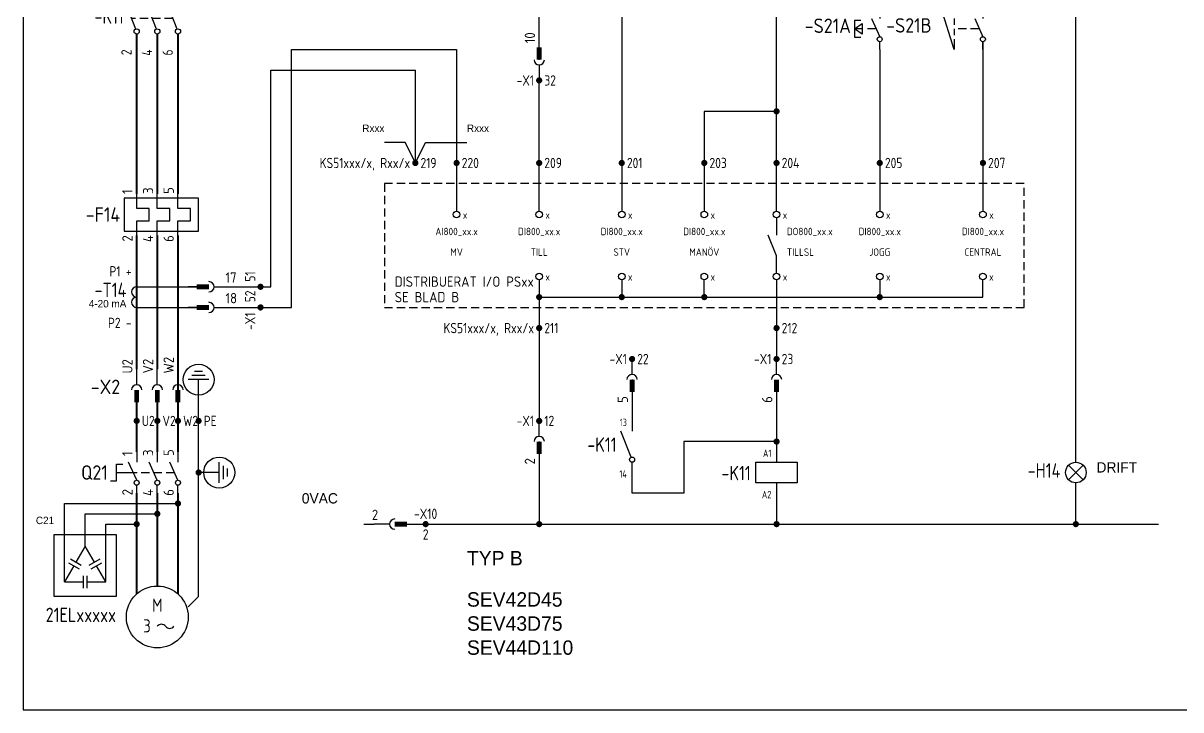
# Model space of a CAD drawing. Header units: millimetres. Extents: x -390 to 1784, y -178 to 288.
# Drawn here: x -390 to -109.6, y 0 to 166.4 of the extents above; entities that cross this region are included whole.
import ezdxf
from ezdxf.enums import TextEntityAlignment as Align

# ---------------------------------------------------------------- set-up
doc = ezdxf.new("R2010")
doc.units = ezdxf.units.MM
doc.linetypes.add('21', pattern=[3, 2, -1])
for name, color, linetype in [('20', 7, 'Continuous'), ('BL', 1, 'Continuous'), ('EL', 3, 'Continuous')]:
    doc.layers.add(name, color=color, linetype=linetype)
doc.styles.add('ISO', font='iso')

# ---------------------------------------------------------------- blocks, each defined once
blk = doc.blocks.new('RAM_A3')
at = {"layer": 'BL'}
for p, q in [((-390, 288), (-390, 0)), ((-390, 0), (0, 0))]:
    blk.add_line(p, q, dxfattribs=at)
blk = doc.blocks.new('ELI190V')
at = {"color": 0, "linetype": 'ByBlock'}
for p, q in [((-5.23, -2.54), (-7.7, 3.78)), ((-0.23, -2.54), (-2.7, 3.78)), ((4.77, -2.54), (2.3, 3.78))]:
    blk.add_line(p, q, dxfattribs=at)
at = {"color": 0, "linetype": '21'}
blk.add_line((3.75, 0), (-6.22, 0), dxfattribs=at)
at = {"color": 0, "linetype": 'ByBlock'}
for centre in [(-5, -3.13), (0, -3.13), (5, -3.13)]:
    blk.add_circle(centre, 0.625, dxfattribs=at)
at = {"color": 1, "linetype": 'ByBlock', "style": 'ISO', "width": 0.9}
for tag, p in [('UTB1', (-6.25, 5)), ('UTB3', (-1.25, 5)), ('UTB5', (3.75, 5)), ('UTB2', (-6.25, -7.5)), ('UTB4', (-1.25, -7.5)), ('UTB6', (3.75, -7.5))]:
    blk.add_attdef(tag, text='', height=1.8, dxfattribs=at).set_placement(p, align=Align.RIGHT)
at = {"color": 3, "linetype": 'ByBlock', "style": 'ISO', "width": 0.9}
blk.add_attdef('POSNR', text='', height=3.5, dxfattribs=at).set_placement((-8.12, -1.25), align=Align.RIGHT)
at = {"color": 1, "linetype": 'ByBlock', "style": 'ISO', "width": 0.9, "flags": 3}
blk.add_attdef('DATA', (-5, -3.75), '', height=1, dxfattribs=at)
blk = doc.blocks.new('EPCBK2C0')
at = {"color": 0}
for p, q in [((0, -3.5), (0, 0)), ((5, -3.5), (5, 0)), ((10, -3.5), (10, 0)), ((15, -1), (-3, -1)), ((-3, -1), (-3, -9)), ((15, -9), (15, -1)), ((3, -3.5), (0, -3.5)), ((3, -6.5), (3, -3.5)), ((8, -3.5), (5, -3.5)), ((8, -6.5), (8, -3.5)), ((13, -3.5), (10, -3.5)), ((13, -6.5), (13, -3.5)), ((0, -6.5), (3, -6.5)), ((0, -10), (0, -6.5)), ((5, -6.5), (8, -6.5)), ((5, -10), (5, -6.5)), ((10, -10), (10, -6.5)), ((10, -6.5), (13, -6.5)), ((-3, -9), (15, -9))]:
    blk.add_line(p, q, dxfattribs=at)
at = {"color": 0, "style": 'ISO', "flags": 8}
for tag, p in [('UTTAG1', (-1, 0)), ('UTTAG3', (4, 0)), ('UTTAG5', (9, 0))]:
    blk.add_attdef(tag, p, '', height=2.5, rotation=90, dxfattribs=at)
at = {"color": 0, "style": 'ISO'}
for tag in ['BET2', 'BET1']:
    blk.add_attdef(tag, text='', height=2.5, dxfattribs=at).set_placement((-4, -5), align=Align.MIDDLE_RIGHT)
at = {"color": 0, "style": 'ISO', "flags": 1}
for tag, p in [('TYP', (-5.58, -3.9)), ('EGET1', (-4.58, -6.57)), ('PLAC', (-4.58, -4.9)), ('EGET2', (-4.58, -8.24)), ('TBH', (-4.58, -9.57)), ('LIB', (-4.58, -11.24))]:
    blk.add_attdef(tag, text='', height=1, dxfattribs=at).set_placement(p, align=Align.RIGHT)
at = {"color": 0, "style": 'ISO', "flags": 8}
for tag, p in [('UTTAG2', (-1, -10)), ('UTTAG4', (4, -10)), ('UTTAG6', (9, -10))]:
    blk.add_attdef(tag, text='', height=2.5, rotation=90, dxfattribs=at).set_placement(p, align=Align.RIGHT)
blk = doc.blocks.new('ELI203V')
at = {"color": 0, "linetype": 'ByBlock'}
blk.add_circle((0, 0), 7.5, dxfattribs=at)
for centre, start, end in [((1, -3), 36.8699, 143.1301), ((3, -1.5), 216.8699, 323.1301)]:
    blk.add_arc(centre, 1.25, start, end, dxfattribs=at)
at = {"color": 3, "linetype": 'Continuous', "style": 'ISO', "width": 0.9}
for s, p in [('M', (0, 1.25)), ('3', (-2.5, -3.75))]:
    blk.add_text(s, height=3.2, dxfattribs=at).set_placement(p, align=Align.CENTER)
at = {"color": 3, "linetype": 'ByBlock', "style": 'ISO', "width": 0.9}
blk.add_attdef('POSNR', text='', height=3.5, dxfattribs=at).set_placement((-10, -1.25), align=Align.RIGHT)
at = {"color": 1, "linetype": 'ByBlock', "style": 'ISO', "width": 0.9, "flags": 3}
blk.add_attdef('DATA', (-1.25, -1.25), '', height=1, dxfattribs=at)
blk = doc.blocks.new('EL0041V')
at = {"color": 0, "linetype": 'ByBlock'}
for centre in [(0, 1.25), (0, -1.25)]:
    blk.add_arc(centre, 1.25, 90, 270, dxfattribs=at)
at = {"color": 1, "linetype": 'ByBlock', "style": 'ISO', "width": 0.9}
for tag, p in [('UTB1', (-1.25, 5)), ('UTB2', (-1.25, -7.5))]:
    blk.add_attdef(tag, text='', height=1.8, dxfattribs=at).set_placement(p, align=Align.RIGHT)
at = {"color": 3, "linetype": 'ByBlock', "style": 'ISO', "width": 0.9}
blk.add_attdef('POSNR', text='', height=3.5, dxfattribs=at).set_placement((-2.5, 0), align=Align.RIGHT)
at = {"color": 2, "linetype": 'ByBlock', "style": 'ISO', "width": 0.9}
blk.add_attdef('REF', text='', height=2.5, dxfattribs=at).set_placement((-6.25, -5), align=Align.RIGHT)
at = {"color": 1, "linetype": 'ByBlock', "style": 'ISO', "width": 0.9, "flags": 3}
blk.add_attdef('DATA', (0, -2.5), '', height=1, dxfattribs=at)
blk = doc.blocks.new('EPCBO4A0')
at = {"color": 0}
blk.add_line((0, -3.75), (0, 0), dxfattribs=at)
blk.add_arc((0, -5), 1.25, 0, 180, dxfattribs=at)
at = {"color": 0, "style": 'ISO'}
blk.add_attdef('UTTAG1', (-1, -1), '', height=2.5, rotation=90, dxfattribs=at)
at = {"color": 0, "style": 'ISO', "flags": 1}
for tag, p in [('PLAC', (-5.1, -0.5)), ('TYP', (-5.1, 0.5)), ('EGET2', (-5.1, -2.5)), ('EGET1', (-5.1, -1.5)), ('TBH', (-5.1, -3.5)), ('LIB', (-5.1, -4.5))]:
    blk.add_attdef(tag, text='', height=1, dxfattribs=at).set_placement(p, align=Align.CENTER)
at = {"color": 0, "style": 'ISO'}
for tag in ['BET2', 'BET1']:
    blk.add_attdef(tag, text='', height=2.5, dxfattribs=at).set_placement((-4, -6), align=Align.RIGHT)
blk = doc.blocks.new('EPCBO493')
at = {"color": 0}
blk.add_line((0, 2), (0, 0), dxfattribs=at)
at = {"color": 0, "const_width": 1.2}
blk.add_lwpolyline([(0, 2), (0, 5)], dxfattribs=at)
at = {"color": 0, "style": 'ISO'}
for tag, flags in [('TEXT', 8), ('BET2', 1), ('BET1', 1)]:
    blk.add_attdef(tag, text='', height=2.5, dxfattribs=dict(at, flags=flags)).set_placement((-3, 2.5), align=Align.RIGHT)
blk.add_attdef('UTTAG1', text='', height=2.5, rotation=90, dxfattribs=at).set_placement((-1, 1), align=Align.RIGHT)
at = {"color": 0, "style": 'ISO', "flags": 1}
blk.add_attdef('PLAC', text='', height=1, dxfattribs=at).set_placement((4.4, -3.5), align=Align.CENTER)
blk = doc.blocks.new('IN0010V')
at = {"color": 0, "const_width": 0.75}
blk.add_lwpolyline([(-0.375, 0, 1), (0.375, 0, 1)], format="xyb", close=True, dxfattribs=at)
at = {"color": 2, "linetype": 'ByBlock', "style": 'ISO', "width": 0.9}
blk.add_attdef('PL1', text='', height=2.5, dxfattribs=at).set_placement((-1.25, -1.25), align=Align.RIGHT)
blk.add_attdef('PL2', (1.25, -1.25), '', height=2.5, dxfattribs=at)
blk = doc.blocks.new('EPCB1492')
at = {"color": 0}
blk.add_line((2, 0), (0, 0), dxfattribs=at)
at = {"color": 0, "const_width": 1.2}
blk.add_lwpolyline([(2, 0), (5, 0)], dxfattribs=at)
at = {"color": 0, "style": 'ISO'}
for tag, height, flags, p in [('TEXT', 2.5, 8, (4, 4)), ('BET2', 2.5, 1, (4, 4)), ('BET1', 2.5, 1, (4, 4)), ('PLAC', 1, 1, (4, -4))]:
    blk.add_attdef(tag, text='', height=height, dxfattribs=dict(at, flags=flags)).set_placement(p, align=Align.CENTER)
blk.add_attdef('UTTAG1', text='', height=2.5, dxfattribs=at).set_placement((1, 1), align=Align.RIGHT)
blk = doc.blocks.new('EPCB14A1')
at = {"color": 0}
blk.add_line((-3.75, 0), (0, 0), dxfattribs=at)
blk.add_arc((-5, 0), 1.25, 270, 90, dxfattribs=at)
at = {"color": 0, "style": 'ISO'}
for tag in ['BET2', 'BET1']:
    blk.add_attdef(tag, text='', height=2.5, dxfattribs=at).set_placement((-5, 4), align=Align.CENTER)
blk.add_attdef('UTTAG1', (-1, 1), '', height=2.5, dxfattribs=at)
at = {"color": 0, "style": 'ISO', "flags": 1}
for tag, p in [('TYP', (-4, -3)), ('EGET2', (-4, -6)), ('EGET1', (-4, -5)), ('PLAC', (-4, -4)), ('TBH', (-4, -7)), ('LIB', (-4, -8))]:
    blk.add_attdef(tag, text='', height=1, dxfattribs=at).set_placement(p, align=Align.CENTER)
blk = doc.blocks.new('INI242V')
at = {"color": 0, "linetype": 'ByBlock', "const_width": 0.75}
blk.add_lwpolyline([(-0.375, 0, 1), (0.375, 0, 1)], format="xyb", close=True, dxfattribs=at)
at = {"color": 2, "linetype": 'ByBlock', "style": 'ISO', "width": 0.9}
blk.add_attdef('PL2', (-1.25, 1.25), '', height=2.5, rotation=90, dxfattribs=at)
blk.add_attdef('PL1', text='', height=2.5, rotation=90, dxfattribs=at).set_placement((-1.25, -1.25), align=Align.RIGHT)
blk = doc.blocks.new('EPCB14A0')
at = {"color": 0}
blk.add_line((3.75, 0), (0, 0), dxfattribs=at)
blk.add_arc((5, 0), 1.25, 90, 270, dxfattribs=at)
at = {"color": 0, "style": 'ISO'}
for tag in ['BET2', 'BET1']:
    blk.add_attdef(tag, text='', height=2.5, dxfattribs=at).set_placement((5, 4), align=Align.CENTER)
blk.add_attdef('UTTAG1', text='', height=2.5, dxfattribs=at).set_placement((1, 1), align=Align.RIGHT)
at = {"color": 0, "style": 'ISO', "flags": 1}
for tag, p in [('TYP', (4, -3)), ('EGET2', (4, -6)), ('EGET1', (4, -5)), ('PLAC', (4, -4)), ('TBH', (4, -7)), ('LIB', (4, -8))]:
    blk.add_attdef(tag, text='', height=1, dxfattribs=at).set_placement(p, align=Align.CENTER)
blk = doc.blocks.new('EPCB1493')
at = {"color": 0}
blk.add_line((-2, 0), (0, 0), dxfattribs=at)
at = {"color": 0, "const_width": 1.2}
blk.add_lwpolyline([(-2, 0), (-5, 0)], dxfattribs=at)
at = {"color": 0, "style": 'ISO'}
for tag, height, flags, p in [('TEXT', 2.5, 8, (-3, 4)), ('BET2', 2.5, 1, (-3, 4)), ('BET1', 2.5, 1, (-3, 4)), ('PLAC', 1, 1, (-3.5, -2.5))]:
    blk.add_attdef(tag, text='', height=height, dxfattribs=dict(at, flags=flags)).set_placement(p, align=Align.CENTER)
blk.add_attdef('UTTAG1', (-1, 1), '', height=2.5, dxfattribs=at)
blk = doc.blocks.new('INI244H')
at = {"color": 0, "linetype": 'ByBlock', "const_width": 0.75}
blk.add_lwpolyline([(-0.375, 0, 1), (0.375, 0, 1)], format="xyb", close=True, dxfattribs=at)
at = {"color": 2, "linetype": 'ByBlock', "style": 'ISO', "width": 0.9}
blk.add_attdef('PL1', text='', height=2.5, dxfattribs=at).set_placement((0, 1.25), align=Align.CENTER)
blk.add_attdef('PL2', text='', height=2.5, dxfattribs=at).set_placement((0, -1.25), align=Align.TOP_CENTER)
blk = doc.blocks.new('EPCBH1F4')
at = {"color": 0}
blk.add_circle((0, 0), 0.8, dxfattribs=at)
at = {"color": 0, "style": 'ISO'}
blk.add_attdef('BET1', text='', height=1.8, dxfattribs=at).set_placement((-1.5, -1), align=Align.RIGHT)
blk.add_attdef('UTTAG1', (1.5, -1), '', height=1.8, dxfattribs=at)
for tag, flags, p in [('UTTAG2', 9, (1, -6)), ('TBH', 1, (1, -7)), ('LIB', 1, (1, -8))]:
    blk.add_attdef(tag, text='', height=1, dxfattribs=dict(at, flags=flags)).set_placement(p, align=Align.CENTER)
at = {"color": 0, "style": 'ISO', "flags": 1}
for tag, p in [('TYP', (-0.5, -4)), ('PLAC', (-0.5, -5))]:
    blk.add_attdef(tag, p, '', height=1, dxfattribs=at)
blk = doc.blocks.new('EPCBFUSL')
at = {"color": 0}
for p, q in [((0, 0), (2.5, 0)), ((7.5, 0), (2.5, -2)), ((10, 0), (7.5, 0))]:
    blk.add_line(p, q, dxfattribs=at)
blk = doc.blocks.new('ELPRPRI1')
at = {"color": 0}
blk.add_circle((0.6, 0), 0.6, dxfattribs=at)
blk = doc.blocks.new('EPCBK2A0')
at = {"color": 0}
for p, q in [((0, 0), (0, -2.5)), ((5, 0), (5, -2.5)), ((10, 0), (10, -2.5)), ((0, -6.87), (-1.97, -2.48)), ((5, -6.87), (3.03, -2.48)), ((10, -6.87), (8.03, -2.48)), ((-4.88, -3), (-3.38, -3)), ((-4.88, -7), (-4.88, -3)), ((-4.88, -5), (0.12, -5)), ((1.12, -5), (3.12, -5)), ((4.12, -5), (6.12, -5)), ((7.12, -5), (9.12, -5)), ((-6.38, -7), (-4.88, -7)), ((0, -10), (0, -8.07)), ((5, -10), (5, -8.07)), ((10, -10), (10, -8.07))]:
    blk.add_line(p, q, dxfattribs=at)
at = {"color": 0, "rotation": 270}
for p in [(0, -6.87), (5, -6.87), (10, -6.87)]:
    blk.add_blockref('ELPRPRI1', p, dxfattribs=at)
at = {"color": 0, "style": 'ISO', "flags": 8}
for tag, p in [('UTTAG1', (-1, -1)), ('UTTAG3', (4, -1)), ('UTTAG5', (9, -1))]:
    blk.add_attdef(tag, p, '', height=2.5, rotation=90, dxfattribs=at)
at = {"color": 0, "style": 'ISO'}
for tag in ['BET2', 'BET1']:
    blk.add_attdef(tag, text='', height=2.5, dxfattribs=at).set_placement((-7, -5), align=Align.MIDDLE_RIGHT)
at = {"color": 0, "style": 'ISO', "flags": 1}
for tag, p in [('PLAC', (-1.41, -7.68)), ('TYP', (-1.95, -6.68)), ('EGET1', (-0.95, -8.89)), ('TBH', (-2.1, -11.21)), ('EGET2', (-0.63, -10.01)), ('LIB', (-2.65, -12.42))]:
    blk.add_attdef(tag, text='', height=1, dxfattribs=at).set_placement(p, align=Align.RIGHT)
at = {"color": 0, "style": 'ISO', "flags": 8}
for tag, p in [('UTTAG2', (-1, -9)), ('UTTAG4', (4, -9)), ('UTTAG6', (9, -9))]:
    blk.add_attdef(tag, text='', height=2.5, rotation=90, dxfattribs=at).set_placement(p, align=Align.RIGHT)
blk = doc.blocks.new('EL0070')
at = {"color": 0, "linetype": 'ByBlock', "const_width": 0.75}
blk.add_lwpolyline([(-0.375, 0, 1), (0.375, 0, 1)], format="xyb", close=True, dxfattribs=at)
at = {"color": 1, "linetype": 'ByBlock', "style": 'ISO', "width": 0.9, "flags": 3}
blk.add_attdef('DATA', (0, 0), '', height=1, dxfattribs=at)
blk = doc.blocks.new('EPCBD1C0')
at = {"color": 0}
for p, q in [((-7, -10), (-10.1, 0)), ((-7, 0), (-7, -1.5)), ((-7, -2.5), (-7, -4)), ((-2, -2.5), (-0.01, -6.91)), ((0, 0), (0, -2.5)), ((-7, -5), (-7, -6.5)), ((-4, -5), (-6, -5)), ((-0.87, -5), (-3, -5)), ((-7, -7.5), (-7, -10)), ((0, -10), (0, -8.11))]:
    blk.add_line(p, q, dxfattribs=at)
at = {"color": 0, "rotation": 270}
blk.add_blockref('ELPRPRI1', (-0.01, -6.91), dxfattribs=at)
at = {"color": 0, "style": 'ISO'}
blk.add_attdef('UTTAG1', (-1, -1), '', height=2.5, rotation=90, dxfattribs=at)
at = {"color": 0, "style": 'ISO', "flags": 8}
for p in [(-9, 1), (-5.5, 1)]:
    blk.add_attdef('TEXT', p, '', height=2.5, rotation=90, dxfattribs=at)
at = {"color": 0, "style": 'ISO'}
for tag in ['BET2', 'BET1']:
    blk.add_attdef(tag, text='', height=2.5, dxfattribs=at).set_placement((-12.42, -5.92), align=Align.RIGHT)
at = {"color": 0, "style": 'ISO', "flags": 1}
for tag, p in [('EGET1', (-6.92, -5.92)), ('PLAC', (-6.92, -4.92)), ('TYP', (-7.42, -3.92)), ('EGET2', (-6.92, -6.92)), ('TBH', (-6.92, -7.92)), ('LIB', (-6.92, -8.92))]:
    blk.add_attdef(tag, text='', height=1, dxfattribs=at).set_placement(p, align=Align.RIGHT)
at = {"color": 0, "style": 'ISO'}
blk.add_attdef('UTTAG2', text='', height=2.5, rotation=90, dxfattribs=at).set_placement((-1, -9), align=Align.RIGHT)
blk = doc.blocks.new('EPCBD320')
at = {"color": 0}
for p, q in [((-2, -2.5), (-0.01, -6.91)), ((0, 0), (0, -2.5)), ((-6.1, -3), (-6.1, -7)), ((-4.6, -3), (-6.1, -3)), ((-6.1, -5), (-4.3, -3.7)), ((-4.1, -5), (-6.1, -5)), ((-4.3, -6.3), (-6.1, -5)), ((-4.3, -3.7), (-4.3, -6.3)), ((-0.87, -5), (-3, -5)), ((-6.1, -7), (-4.6, -7)), ((0, -10), (0, -8.11))]:
    blk.add_line(p, q, dxfattribs=at)
at = {"color": 0, "rotation": 270}
blk.add_blockref('ELPRPRI1', (-0.01, -6.91), dxfattribs=at)
at = {"color": 0, "style": 'ISO'}
blk.add_attdef('UTTAG1', (-1, -1), '', height=2.5, rotation=90, dxfattribs=at)
for tag in ['BET2', 'BET1']:
    blk.add_attdef(tag, text='', height=2.5, dxfattribs=at).set_placement((-7, -6), align=Align.RIGHT)
at = {"color": 0, "style": 'ISO', "flags": 1}
for tag, p in [('EGET1', (-7, -6)), ('PLAC', (-7, -5)), ('TYP', (-7.5, -4)), ('EGET2', (-7, -7)), ('TBH', (-7, -8)), ('LIB', (-7, -9))]:
    blk.add_attdef(tag, text='', height=1, dxfattribs=at).set_placement(p, align=Align.RIGHT)
at = {"color": 0, "style": 'ISO'}
blk.add_attdef('UTTAG2', text='', height=2.5, rotation=90, dxfattribs=at).set_placement((-1, -9), align=Align.RIGHT)
blk = doc.blocks.new('EPCBO490')
at = {"color": 0}
blk.add_line((0, -2), (0, 0), dxfattribs=at)
at = {"color": 0, "const_width": 1.2}
blk.add_lwpolyline([(0, -2), (0, -5)], dxfattribs=at)
at = {"color": 0, "style": 'ISO'}
blk.add_attdef('UTTAG1', (-1, -1), '', height=2.5, rotation=90, dxfattribs=at)
at = {"color": 0, "style": 'ISO', "flags": 1}
for tag, p in [('PLAC', (-5.1, -0.5)), ('TYP', (-5.1, 0.5)), ('EGET2', (-5.1, -2.5)), ('EGET1', (-5.1, -1.5)), ('TBH', (-5.1, -3.5)), ('LIB', (-5.1, -4.5))]:
    blk.add_attdef(tag, text='', height=1, dxfattribs=at).set_placement(p, align=Align.CENTER)
at = {"color": 0, "style": 'ISO'}
for tag in ['BET2', 'BET1']:
    blk.add_attdef(tag, text='', height=2.5, dxfattribs=at).set_placement((-3, -4), align=Align.RIGHT)
blk = doc.blocks.new('EPCBO4A3')
at = {"color": 0}
blk.add_line((0, 3.75), (0, 0), dxfattribs=at)
blk.add_arc((0, 5), 1.25, 180, 0, dxfattribs=at)
at = {"color": 0, "style": 'ISO'}
for tag, flags in [('TEXT', 8), ('BET2', 1), ('BET1', 1)]:
    blk.add_attdef(tag, text='', height=2.5, dxfattribs=dict(at, flags=flags)).set_placement((-4, 4), align=Align.RIGHT)
blk.add_attdef('UTTAG1', text='', height=2.5, rotation=90, dxfattribs=at).set_placement((-1, 1), align=Align.RIGHT)
at = {"color": 0, "style": 'ISO', "flags": 1}
blk.add_attdef('PLAC', text='', height=1, dxfattribs=at).set_placement((2.9, 0), align=Align.CENTER)
blk = doc.blocks.new('EL0051V')
at = {"color": 0, "linetype": 'ByBlock'}
for p, q in [((-5, 5), (5, 5)), ((-5, 0), (-5, 5)), ((5, 5), (5, 0)), ((5, 0), (-5, 0))]:
    blk.add_line(p, q, dxfattribs=at)
at = {"color": 1, "linetype": 'ByBlock', "style": 'ISO', "width": 0.9}
for tag, p in [('UTB1', (-1.25, 6.25)), ('UTB2', (-1.25, -3.75))]:
    blk.add_attdef(tag, text='', height=1.8, dxfattribs=at).set_placement(p, align=Align.RIGHT)
at = {"color": 3, "linetype": 'ByBlock', "style": 'ISO', "width": 0.9}
blk.add_attdef('POSNR', text='', height=3.5, dxfattribs=at).set_placement((-6.25, 0.625), align=Align.RIGHT)
at = {"color": 1, "linetype": 'ByBlock', "style": 'ISO', "width": 0.9, "flags": 3}
blk.add_attdef('DATA', (8.75, 2.5), '', height=1, dxfattribs=at)
blk = doc.blocks.new('EPCBO491')
at = {"color": 0}
blk.add_line((0, 2), (0, 0), dxfattribs=at)
at = {"color": 0, "const_width": 1.2}
blk.add_lwpolyline([(0, 2), (0, 5)], dxfattribs=at)
at = {"color": 0, "style": 'ISO'}
for tag in ['BET2', 'BET1']:
    blk.add_attdef(tag, text='', height=2.5, dxfattribs=at).set_placement((-3, 2.5), align=Align.RIGHT)
blk.add_attdef('UTTAG1', text='', height=2.5, rotation=90, dxfattribs=at).set_placement((-1, 1), align=Align.RIGHT)
at = {"color": 0, "style": 'ISO', "flags": 1}
for tag, p in [('PLAC', (4.4, -3.5)), ('TYP', (4.4, -2.5)), ('EGET2', (4.4, -5.5)), ('EGET1', (4.4, -4.5)), ('TBH', (4.4, -6.5)), ('LIB', (4.4, -7.5))]:
    blk.add_attdef(tag, text='', height=1, dxfattribs=at).set_placement(p, align=Align.CENTER)
blk = doc.blocks.new('EPCBO4A2')
at = {"color": 0}
blk.add_line((0, -3.75), (0, 0), dxfattribs=at)
blk.add_arc((0, -5), 1.25, 0, 180, dxfattribs=at)
at = {"color": 0, "style": 'ISO'}
blk.add_attdef('UTTAG1', (-1, -1), '', height=2.5, rotation=90, dxfattribs=at)
at = {"color": 0, "style": 'ISO', "flags": 1}
blk.add_attdef('PLAC', text='', height=1, dxfattribs=at).set_placement((-5.1, -0.5), align=Align.CENTER)
at = {"color": 0, "style": 'ISO'}
for tag, flags in [('TEXT', 8), ('BET2', 1), ('BET1', 1)]:
    blk.add_attdef(tag, text='', height=2.5, dxfattribs=dict(at, flags=flags)).set_placement((-4, -6), align=Align.RIGHT)
blk = doc.blocks.new('CONDING')
at = {"layer": '20'}
for p, q in [((0, -15), (0, 0)), ((0, 0), (15, 0)), ((2.5, -11.5), (2.5, 2.5)), ((7.5, -3), (7.5, 2.5)), ((12.5, -11.5), (12.5, 2.5)), ((15, 0), (15, -15)), ((7.5, -2.84), (5.25, -6.74)), ((9.75, -6.74), (7.5, -2.84)), ((4.75, -7.6), (2.5, -11.5)), ((3.45, -6.85), (6.05, -8.35)), ((6.55, -7.49), (3.95, -5.99)), ((11.05, -5.99), (8.45, -7.49)), ((8.95, -8.35), (11.55, -6.85)), ((12.5, -11.5), (10.25, -7.6)), ((7, -10), (7, -13)), ((8, -13), (8, -10)), ((2.5, -11.5), (7, -11.5)), ((8, -11.5), (12.5, -11.5)), ((15, -15), (0, -15))]:
    blk.add_line(p, q, dxfattribs=at)
blk = doc.blocks.new('EL0063V')
at = {"color": 0, "linetype": 'ByBlock'}
for p, q in [((1.77, -1.77), (-1.77, 1.77)), ((1.77, 1.77), (-1.77, -1.77))]:
    blk.add_line(p, q, dxfattribs=at)
blk.add_circle((0, 0), 2.5, dxfattribs=at)
at = {"color": 1, "linetype": 'ByBlock', "style": 'ISO', "width": 0.9}
for tag, p in [('UTB1', (-1.25, 5)), ('UTB2', (-1.25, -6.25))]:
    blk.add_attdef(tag, text='', height=1.8, dxfattribs=at).set_placement(p, align=Align.RIGHT)
at = {"color": 3, "linetype": 'ByBlock', "style": 'ISO', "width": 0.9}
blk.add_attdef('POSNR', text='', height=3.5, dxfattribs=at).set_placement((-3.75, -1.25), align=Align.RIGHT)
at = {"color": 1, "linetype": 'ByBlock', "style": 'ISO', "width": 0.9, "flags": 3}
blk.add_attdef('DATA', (0, 0), '', height=1, dxfattribs=at)
blk = doc.blocks.new('EL0001V')
at = {"color": 0, "linetype": 'ByBlock'}
blk.add_line((-0.23, 1.21), (-2.75, 7.5), dxfattribs=at)
blk.add_circle((0, 0.62), 0.625, dxfattribs=at)
at = {"color": 1, "linetype": 'ByBlock', "style": 'ISO', "width": 0.9}
for tag, p in [('UTB1', (-1.25, 8.75)), ('UTB2', (-1.25, -3.75))]:
    blk.add_attdef(tag, text='', height=1.8, dxfattribs=at).set_placement(p, align=Align.RIGHT)
at = {"color": 3, "linetype": 'ByBlock', "style": 'ISO', "width": 0.9}
blk.add_attdef('POSNR', text='', height=3.5, dxfattribs=at).set_placement((-3.75, 2.5), align=Align.RIGHT)
at = {"color": 2, "linetype": 'ByBlock', "style": 'ISO', "width": 0.9}
blk.add_attdef('REF', text='', height=2.5, dxfattribs=at).set_placement((-7.5, -2.5), align=Align.RIGHT)
at = {"color": 1, "linetype": 'ByBlock', "style": 'ISO', "width": 0.9, "flags": 3}
blk.add_attdef('DATA', (0, 0), '', height=1, dxfattribs=at)
blk = doc.blocks.new('EL0074')
at = {"color": 0, "linetype": 'ByBlock'}
for p, q in [((-2.5, 0), (2.5, 0)), ((-1.625, -1), (1.625, -1)), ((-0.975, -2), (0.975, -2))]:
    blk.add_line(p, q, dxfattribs=at)
blk.add_circle((0, 0), 3.75, dxfattribs=at)
at = {"color": 1, "linetype": 'ByBlock', "style": 'ISO', "width": 0.9, "flags": 3}
blk.add_attdef('DATA', (0, 0), '', height=1, dxfattribs=at)

msp = doc.modelspace()

# ---------------------------------------------------------------- linework, layer by layer
at = {"layer": 'EL'}
for p, q in [((-245, 210), (-245, 120.8)), ((-265, 157.5), (-265, 172.5)), ((-325, 97.5), (-325, 160)), ((-325, 160), (-285, 160)), ((-285, 160), (-285, 120.8)), ((-330, 102.5), (-330, 155)), ((-330, 155), (-295, 155)), ((-295, 132.5), (-295, 155)), ((-265, 120.8), (-265, 152.5)), ((-297.5, 137.5), (-302.5, 137.5)), ((-295, 132.5), (-297.5, 137.5)), ((-295, 132.5), (-292.5, 137.5)), ((-292.5, 137.5), (-282.5, 137.5)), ((-265, 120.8), (-265, 120.79)), ((-265, 120.8), (-265, 120.79)), ((-245, 120.8), (-245, 120.79)), ((-245, 120.8), (-245, 120.79)), ((-225, 120.8), (-225, 120.79)), ((-225, 120.8), (-225, 120.79)), ((-207.5, 120.8), (-207.5, 120.79)), ((-207.5, 120.8), (-207.5, 120.79)), ((-182.5, 120.8), (-182.5, 120.79)), ((-182.5, 120.8), (-182.5, 120.79)), ((-157.5, 120.8), (-157.5, 120.79)), ((-157.5, 120.8), (-157.5, 120.79)), ((-207.5, 119.2), (-207.5, 117.5)), ((-207.5, 117.5), (-207.5, 117.49)), ((-207.5, 105.8), (-207.5, 107.5)), ((-265, 105.8), (-265, 105.79)), ((-245, 105.8), (-245, 105.79)), ((-225, 105.8), (-225, 105.79)), ((-207.5, 105.8), (-207.5, 105.79)), ((-182.5, 105.8), (-182.5, 105.79)), ((-265, 100), (-265, 70)), ((-330, 97.5), (-325, 97.5)), ((-347.5, 75), (-347.5, 80)), ((-242.5, 80), (-242.5, 67.5)), ((-347.5, 27.5), (-347.5, 76.25)), ((-207.5, 75), (-207.5, 60)), ((-265, 65), (-265, 45)), ((-207.5, 65), (-230, 65)), ((-230, 65), (-230, 52.5)), ((-242.5, 57.5), (-242.5, 60)), ((-342.5, 57.5), (-347.5, 57.5)), ((-242.5, 52.5), (-242.5, 57.5)), ((-230, 52.5), (-242.5, 52.5)), ((-380, 45), (-380, 50)), ((-380, 50), (-352.5, 50)), ((-375, 45), (-375, 47.5)), ((-375, 47.5), (-357.5, 47.5)), ((-370, 45), (-362.5, 45)), ((-350, 25), (-347.5, 27.5))]:
    msp.add_line(p, q, dxfattribs=at)
at = {"layer": 'EL', "color": 3, "linetype": '21'}
for p, q in [((-302.5, 127.5), (-302.5, 97.5)), ((-147.5, 127.5), (-302.5, 127.5)), ((-147.5, 97.5), (-147.5, 127.5)), ((-302.5, 97.5), (-147.5, 97.5))]:
    msp.add_line(p, q, dxfattribs=at)
at = {"layer": 'EL', "color": 3}
for p, q in [((-265, 104.2), (-265, 100)), ((-245, 104.2), (-245, 100)), ((-225, 100), (-225, 104.2)), ((-182.5, 104.2), (-182.5, 100)), ((-157.5, 105.8), (-157.5, 105.79)), ((-157.5, 100), (-157.5, 104.2)), ((-265, 100), (-157.5, 100))]:
    msp.add_line(p, q, dxfattribs=at)
at = {"layer": 'EL', "color": 3, "linetype": 'Continuous'}
for points in [[(-135, 60), (-135, 240)], [(-207.5, 120.8), (-207.5, 192.5)], [(-182.5, 160), (-182.5, 120.8)], [(-157.5, 161.893), (-157.5, 120.8)], [(-207.5, 145), (-225, 145), (-225, 120.8)], [(-207.5, 104.2), (-207.5, 85)], [(-362.5, 102.5), (-345, 102.5)], [(-340, 102.5), (-330, 102.5)], [(-362.5, 97.5), (-345, 97.5)], [(-340, 97.5), (-330, 97.5)], [(-207.5, 55), (-207.5, 45)], [(-135, 45), (-135, 55)], [(-307.5, 45), (-305, 45)], [(-300, 45), (-115, 45)]]:
    msp.add_lwpolyline(points, dxfattribs=at)
for points in [[(-362.5, 163.75, 0.5, 0.5, 0), (-362.5, 125, 0.5, 0.5, 0)], [(-357.5, 163.75, 0.5, 0.5, 0), (-357.5, 125, 0.5, 0.5, 0)], [(-352.5, 163.75, 0.5, 0.5, 0), (-352.5, 125, 0.5, 0.5, 0)], [(-362.5, 115, 0.5, 0.5, 0), (-362.5, 82.5, 0.5, 0.5, 0)], [(-357.5, 115, 0.5, 0.5, 0), (-357.5, 82.5, 0.5, 0.5, 0)], [(-352.5, 115, 0.5, 0.5, 0), (-352.5, 62.5, 0.5, 0.5, 0)], [(-362.5, 77.5, 0.5, 0.5, 0), (-362.5, 62.5, 0.5, 0.5, 0)], [(-357.5, 77.5, 0.5, 0.5, 0), (-357.5, 62.5, 0.5, 0.5, 0)], [(-362.5, 52.5, 0.5, 0.5, 0), (-362.5, 28.09, 0.5, 0.5, 0)], [(-357.5, 52.5, 0.5, 0.5, 0), (-357.5, 30, 0.5, 0.5, 0)], [(-352.5, 52.5, 0.5, 0.5, 0), (-352.5, 28.09, 0.5, 0.5, 0)]]:
    msp.add_lwpolyline(points, format="xyseb", dxfattribs=at)
at = {"layer": 'EL', "color": 3, "const_width": 0.75}
for points in [[(-265.375, 100, 1), (-264.625, 100, 1)], [(-245.375, 100, 1), (-244.625, 100, 1)], [(-225.375, 100, 1), (-224.625, 100, 1)], [(-182.875, 100, 1), (-182.125, 100, 1)]]:
    msp.add_lwpolyline(points, format="xyb", close=True, dxfattribs=at)

# ---------------------------------------------------------------- block references
at = {"layer": 'BL'}
msp.add_blockref('RAM_A3', (0, 0), dxfattribs=at)
at = {"layer": 'EL'}
ref = msp.add_blockref('EPCBD1C0', (-157.5, 170), dxfattribs=at)
ref.add_attrib('BET1', '-S21B', dxfattribs={"layer": '0', "color": 0, "height": 3.5, "style": 'ISO'}).set_placement((-169.916, 164.083), align=Align.RIGHT)
ref.add_attrib('TEXT', 'LOKAL', (-166.5, 171), dxfattribs={"layer": '0', "color": 0, "height": 1.8, "rotation": 90, "style": 'ISO', "flags": 8})
ref.add_attrib('TEXT', 'CENTRAL', (-163, 171), dxfattribs={"layer": '0', "color": 0, "height": 1.8, "rotation": 90, "style": 'ISO', "flags": 8})
ref = msp.add_blockref('ELI190V', (-357.5, 167.5), dxfattribs=at)
ref.add_attrib('POSNR', '-K11', dxfattribs={"layer": '0', "color": 3, "linetype": 'ByBlock', "height": 3.5, "style": 'ISO', "width": 0.9}).set_placement((-365.625, 166.25), align=Align.RIGHT)
ref.add_attrib('UTB1', '1', dxfattribs={"layer": '0', "color": 1, "linetype": 'ByBlock', "height": 2.5, "rotation": 90, "style": 'ISO', "width": 0.9}).set_placement((-363.75, 172.5), align=Align.RIGHT)
ref.add_attrib('UTB2', '2', dxfattribs={"layer": '0', "color": 1, "linetype": 'ByBlock', "height": 2.5, "rotation": 90, "style": 'ISO', "width": 0.9}).set_placement((-363.75, 160), align=Align.RIGHT)
ref.add_attrib('UTB3', '3', dxfattribs={"layer": '0', "color": 1, "linetype": 'ByBlock', "height": 2.5, "rotation": 90, "style": 'ISO', "width": 0.9}).set_placement((-358.75, 172.5), align=Align.RIGHT)
ref.add_attrib('UTB4', '4', dxfattribs={"layer": '0', "color": 1, "linetype": 'ByBlock', "height": 2.5, "rotation": 90, "style": 'ISO', "width": 0.9}).set_placement((-358.75, 160), align=Align.RIGHT)
ref.add_attrib('UTB5', '5', dxfattribs={"layer": '0', "color": 1, "linetype": 'ByBlock', "height": 2.5, "rotation": 90, "style": 'ISO', "width": 0.9}).set_placement((-353.75, 172.5), align=Align.RIGHT)
ref.add_attrib('UTB6', '6', dxfattribs={"layer": '0', "color": 1, "linetype": 'ByBlock', "height": 2.5, "rotation": 90, "style": 'ISO', "width": 0.9}).set_placement((-353.75, 160), align=Align.RIGHT)
ref = msp.add_blockref('EPCBD320', (-182.5, 170), dxfattribs=at)
ref.add_attrib('BET1', '-S21A', dxfattribs={"layer": '0', "color": 0, "height": 3.5, "style": 'ISO'}).set_placement((-189.5, 164), align=Align.RIGHT)
for name, p, values in [('EPCBO490', (-265, 162.5), {'UTTAG1': '10'}), ('IN0010V', (-265, 152.5), {'PL1': '-X1', 'PL2': '32'}), ('IN0010V', (-295, 132.5), {'PL1': 'KS51xxx/x, Rxx/x', 'PL2': '219'}), ('IN0010V', (-285, 132.5), {'PL2': '220'}), ('IN0010V', (-265, 132.5), {'PL2': '209'}), ('IN0010V', (-245, 132.5), {'PL2': '201'}), ('IN0010V', (-225, 132.5), {'PL2': '203'}), ('IN0010V', (-207.5, 132.5), {'PL2': '204'}), ('IN0010V', (-182.5, 132.5), {'PL2': '205'}), ('IN0010V', (-157.5, 132.5), {'PL2': '207'}), ('EPCB14A1', (-340, 102.5), {'UTTAG1': '17'}), ('INI242V', (-332.5, 102.5), {'PL2': '51'}), ('EPCB14A1', (-340, 97.5), {'UTTAG1': '18'}), ('INI242V', (-332.5, 97.5), {'PL1': '-X1', 'PL2': '52'}), ('IN0010V', (-265, 92.5), {'PL1': 'KS51xxx/x, Rxx/x', 'PL2': '211'}), ('IN0010V', (-207.5, 92.5), {'PL2': '212'}), ('EPCBO4A0', (-357.5, 82.5), {'UTTAG1': 'V2'}), ('EPCBO4A0', (-352.5, 82.5), {'UTTAG1': 'W2'}), ('IN0010V', (-242.5, 85), {'PL1': '-X1', 'PL2': '22'}), ('IN0010V', (-207.5, 85), {'PL1': '-X1', 'PL2': '23'}), ('EPCBO491', (-242.5, 75), {'UTTAG1': '5'}), ('EPCBO491', (-207.5, 75), {'UTTAG1': '6'}), ('IN0010V', (-362.5, 70), {'PL2': 'U2'}), ('IN0010V', (-357.5, 70), {'PL2': 'V2'}), ('IN0010V', (-352.5, 70), {'PL2': 'W2'}), ('IN0010V', (-347.5, 70), {'PL2': 'PE'}), ('IN0010V', (-265, 70), {'PL1': '-X1', 'PL2': '12'}), ('EL0001V', (-242.5, 60), {'POSNR': '-K11', 'UTB1': '13', 'UTB2': '14'}), ('EPCBO491', (-265, 60), {'UTTAG1': '2'}), ('EL0051V', (-207.5, 55), {'POSNR': '-K11', 'UTB1': 'A1', 'UTB2': 'A2'}), ('EL0063V', (-135, 57.5), {'POSNR': '-H14'}), ('EPCB14A0', (-305, 45), {'UTTAG1': '2'}), ('INI244H', (-292.5, 45), {'PL1': '-X10', 'PL2': '2'}), ('ELI203V', (-357.5, 22.5), {'POSNR': '21ELxxxxx'})]:
    msp.add_blockref(name, p, dxfattribs=at).add_auto_attribs(values)
for name, p in [('EPCBO4A3', (-265, 152.5)), ('EPCB1492', (-350, 102.5)), ('EPCB1492', (-350, 97.5)), ('EPCBO4A2', (-242.5, 85)), ('EPCBO4A2', (-207.5, 85)), ('EPCBO493', (-362.5, 72.5)), ('EPCBO493', (-357.5, 72.5)), ('EPCBO493', (-352.5, 72.5)), ('EPCBO4A2', (-265, 70)), ('CONDING', (-382.5, 42.5)), ('EPCB1493', (-295, 45)), ('EL0070', (-265, 45))]:
    msp.add_blockref(name, p, dxfattribs=at)
for name, p, rotation in [('EL0070', (-207.5, 145), 89.99999999999407), ('EPCBFUSL', (-207.5, 117.5), 270), ('EL0074', (-347.5, 80), 180), ('EL0074', (-342.5, 57.5), 90), ('EL0070', (-347.5, 57.5), 89.99999999999407), ('EL0070', (-352.5, 50), 270), ('EL0070', (-357.5, 47.5), 270), ('EL0070', (-362.5, 45), 270)]:
    msp.add_blockref(name, p, dxfattribs=dict(at, rotation=rotation))
ref = msp.add_blockref('EPCBK2C0', (-362.5, 125), dxfattribs=at)
ref.add_attrib('BET1', '-F14', dxfattribs={"layer": '0', "color": 0, "height": 3.5, "style": 'ISO'}).set_placement((-366.5, 120), align=Align.MIDDLE_RIGHT)
ref.add_attrib('UTTAG1', '1', (-363.5, 125), dxfattribs={"layer": '0', "color": 0, "height": 2.5, "rotation": 90, "style": 'ISO', "flags": 8})
ref.add_attrib('UTTAG2', '2', dxfattribs={"layer": '0', "color": 0, "height": 2.5, "rotation": 90, "style": 'ISO', "flags": 8}).set_placement((-363.5, 115), align=Align.RIGHT)
ref.add_attrib('UTTAG3', '3', (-358.5, 125), dxfattribs={"layer": '0', "color": 0, "height": 2.5, "rotation": 90, "style": 'ISO', "flags": 8})
ref.add_attrib('UTTAG4', '4', dxfattribs={"layer": '0', "color": 0, "height": 2.5, "rotation": 90, "style": 'ISO', "flags": 8}).set_placement((-358.5, 115), align=Align.RIGHT)
ref.add_attrib('UTTAG5', '5', (-353.5, 125), dxfattribs={"layer": '0', "color": 0, "height": 2.5, "rotation": 90, "style": 'ISO', "flags": 8})
ref.add_attrib('UTTAG6', '6', dxfattribs={"layer": '0', "color": 0, "height": 2.5, "rotation": 90, "style": 'ISO', "flags": 8}).set_placement((-353.5, 115), align=Align.RIGHT)
at = {"layer": 'EL', "color": 3}
ref = msp.add_blockref('EPCBH1F4', (-285, 120), dxfattribs=at)
ref.add_attrib('UTTAG1', 'x', (-283.5, 119), dxfattribs={"layer": '0', "color": 2, "height": 1.8, "style": 'ISO'})
at = {"layer": 'EL'}
ref = msp.add_blockref('EPCBH1F4', (-265, 120), dxfattribs=at)
ref.add_attrib('UTTAG1', 'x', (-263.5, 119), dxfattribs={"layer": '0', "color": 2, "height": 1.8, "style": 'ISO'})
ref = msp.add_blockref('EPCBH1F4', (-245, 120), dxfattribs=at)
ref.add_attrib('UTTAG1', 'x', (-243.5, 119), dxfattribs={"layer": '0', "color": 2, "height": 1.8, "style": 'ISO'})
ref = msp.add_blockref('EPCBH1F4', (-225, 120), dxfattribs=at)
ref.add_attrib('UTTAG1', 'x', (-223.5, 119), dxfattribs={"layer": '0', "color": 2, "height": 1.8, "style": 'ISO'})
ref = msp.add_blockref('EPCBH1F4', (-207.5, 120), dxfattribs=at)
ref.add_attrib('UTTAG1', 'x', (-206, 119), dxfattribs={"layer": '0', "color": 2, "height": 1.8, "style": 'ISO'})
ref = msp.add_blockref('EPCBH1F4', (-182.5, 120), dxfattribs=at)
ref.add_attrib('UTTAG1', 'x', (-181, 119), dxfattribs={"layer": '0', "color": 2, "height": 1.8, "style": 'ISO'})
ref = msp.add_blockref('EPCBH1F4', (-157.5, 120), dxfattribs=at)
ref.add_attrib('UTTAG1', 'x', (-156, 119), dxfattribs={"layer": '0', "color": 2, "height": 1.8, "style": 'ISO'})
ref = msp.add_blockref('EL0041V', (-362.5, 100), dxfattribs=at)
ref.add_attrib('POSNR', '-T14', dxfattribs={"layer": '0', "color": 3, "linetype": 'ByBlock', "height": 3.5, "style": 'ISO', "width": 0.9}).set_placement((-365, 100), align=Align.RIGHT)
ref.add_attrib('UTB1', 'P1 +', dxfattribs={"layer": '0', "color": 1, "linetype": 'ByBlock', "height": 2.5, "style": 'ISO', "width": 0.9}).set_placement((-363.75, 105), align=Align.RIGHT)
ref.add_attrib('UTB2', 'P2 -', dxfattribs={"layer": '0', "color": 1, "linetype": 'ByBlock', "height": 2.5, "style": 'ISO', "width": 0.9}).set_placement((-363.75, 92.5), align=Align.RIGHT)
at = {"layer": 'EL', "color": 2}
for p in [(-265, 105), (-245, 105), (-225, 105), (-207.5, 105), (-182.5, 105), (-157.5, 105)]:
    msp.add_blockref('EPCBH1F4', p, dxfattribs=at).add_auto_attribs({'UTTAG1': 'x'})
at = {"layer": 'EL'}
ref = msp.add_blockref('EPCBO4A0', (-362.5, 82.5), dxfattribs=at)
ref.add_attrib('BET1', '-X2', dxfattribs={"layer": '0', "color": 0, "height": 3.5, "style": 'ISO'}).set_placement((-366.5, 76.5), align=Align.RIGHT)
ref.add_attrib('UTTAG1', 'U2', (-363.5, 81.5), dxfattribs={"layer": '0', "color": 0, "height": 2.5, "rotation": 90, "style": 'ISO'})
at = {"layer": 'EL', "linetype": '21', "rotation": 269.9999999999822}
msp.add_blockref('EL0070', (-207.5, 65), dxfattribs=at)
at = {"layer": 'EL'}
ref = msp.add_blockref('EPCBK2A0', (-362.5, 62.5), dxfattribs=at)
ref.add_attrib('BET1', 'Q21', dxfattribs={"layer": '0', "color": 0, "height": 3.5, "style": 'ISO'}).set_placement((-369.5, 57.5), align=Align.MIDDLE_RIGHT)
ref.add_attrib('UTTAG1', '1', (-363.5, 61.5), dxfattribs={"layer": '0', "color": 0, "height": 2.5, "rotation": 90, "style": 'ISO', "flags": 8})
ref.add_attrib('UTTAG2', '2', dxfattribs={"layer": '0', "color": 0, "height": 2.5, "rotation": 90, "style": 'ISO', "flags": 8}).set_placement((-363.5, 53.5), align=Align.RIGHT)
ref.add_attrib('UTTAG3', '3', (-358.5, 61.5), dxfattribs={"layer": '0', "color": 0, "height": 2.5, "rotation": 90, "style": 'ISO', "flags": 8})
ref.add_attrib('UTTAG4', '4', dxfattribs={"layer": '0', "color": 0, "height": 2.5, "rotation": 90, "style": 'ISO', "flags": 8}).set_placement((-358.5, 53.5), align=Align.RIGHT)
ref.add_attrib('UTTAG5', '5', (-353.5, 61.5), dxfattribs={"layer": '0', "color": 0, "height": 2.5, "rotation": 90, "style": 'ISO', "flags": 8})
ref.add_attrib('UTTAG6', '6', dxfattribs={"layer": '0', "color": 0, "height": 2.5, "rotation": 90, "style": 'ISO', "flags": 8}).set_placement((-353.5, 53.5), align=Align.RIGHT)
at = {"layer": 'EL', "linetype": '21'}
for p in [(-207.5, 45), (-135, 45)]:
    msp.add_blockref('EL0070', p, dxfattribs=at)

# ---------------------------------------------------------------- texts
at = {"layer": 'EL', "color": 1}
for s, p in [('Rxxx', (-302.5, 140)), ('4-20 mA', (-365, 97.5)), ('C21', (-382.5, 45))]:
    msp.add_text(s, height=1.8, dxfattribs=at).set_placement(p, align=Align.RIGHT)
msp.add_text('Rxxx', height=1.8, dxfattribs=at).set_placement((-282.5, 140))
at = {"layer": 'EL', "color": 2, "style": 'ISO'}
for s, p in [('AI800_xx.x', (-285, 115)), ('DI800_xx.x', (-265, 115)), ('DI800_xx.x', (-245, 115)), ('DI800_xx.x', (-225, 115)), ('DI800_xx.x', (-182.5, 115)), ('DI800_xx.x', (-157.5, 115)), ('MANÖV', (-225, 110)), ('MV', (-285, 110)), ('TILL', (-265, 110)), ('STV', (-245, 110)), ('JOGG', (-182.5, 110)), ('CENTRAL', (-157.5, 110))]:
    msp.add_text(s, height=1.8, dxfattribs=at).set_placement(p, align=Align.CENTER)
for s, height, p in [('DO800_xx.x', 1.8, (-205, 115)), ('TILLSL', 1.8, (-205, 110)), ('DISTRIBUERAT I/O PSxx', 2.5, (-300, 102.5)), ('SE BLAD B', 2.5, (-300, 98.75))]:
    msp.add_text(s, height=height, dxfattribs=at).set_placement(p)
at = {"layer": 'EL', "color": 2}
for s, p in [('DRIFT', (-130, 57.5)), ('0VAC', (-322.5, 50))]:
    msp.add_text(s, height=2.5, dxfattribs=at).set_placement(p)
at = {"layer": 'EL', "color": 3}
for s, p in [('TYP B', (-282.5, 35)), ('SEV42D45', (-282.5, 25)), ('SEV43D75', (-282.5, 19.167)), ('SEV44D110', (-282.5, 13.333))]:
    msp.add_text(s, height=3.5, dxfattribs=at).set_placement(p)

doc.saveas('drawing.dxf')
